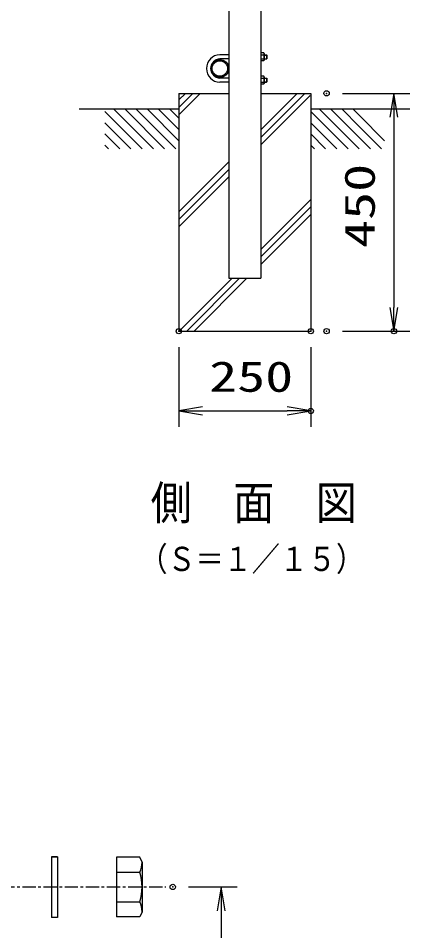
# Model space of a CAD drawing. Units: millimetres, scale not verified. Extents: x -4425 to 4425, y -3150 to 3150.
# Drawn here: x -1 to 741, y -1683 to 43 of the extents above; entities that cross this region are included whole.
import ezdxf
from ezdxf.enums import TextEntityAlignment as Align

# ---------------------------------------------------------------- set-up
doc = ezdxf.new("R2010")
doc.units = ezdxf.units.MM
doc.header["$LTSCALE"] = 20
doc.header["$PDMODE"] = 32
doc.header["$PDSIZE"] = 10
doc.linetypes.add('USER1', pattern=[2, 1.25, -0.25, 0.25, -0.25])
for name, color, linetype, lineweight in [('0-0_1', 7, 'Continuous', 25), ('0-1_0', 7, 'Continuous', 25), ('0-5_EXTCNT-L', 4, 'Continuous', 25), ('0-8_Hatch', 4, 'Continuous', 25)]:
    doc.layers.add(name, color=color, linetype=linetype, lineweight=lineweight)
doc.layers.add('0-3_DEFPOINTS', color=7, linetype='Continuous')
doc.styles.add('ＭＳ ゴシック', font='')
doc.styles.get('ＭＳ ゴシック').set_extended_font_data('MS Gothic')

# ---------------------------------------------------------------- blocks, each defined once
blk = doc.blocks.new('C24')
at = {"layer": '0-0_1', "color": 4}
blk.add_line((95268.3, 59006.9), (96080.7, 59819.3), dxfattribs=at)
blk = doc.blocks.new('C25')
at = {"layer": '0-0_1', "color": 4}
blk.add_line((95268.3, 59289.7), (95797.8, 59819.3), dxfattribs=at)
blk = doc.blocks.new('C26')
at = {"layer": '0-0_1', "color": 4}
blk.add_line((95268.3, 59572.6), (95515, 59819.3), dxfattribs=at)
blk = doc.blocks.new('C67')
at = {"layer": '0-0_1', "color": 4}
blk.add_line((92468.3, 59530.2), (93879.3, 58119.3), dxfattribs=at)
blk = doc.blocks.new('C68')
at = {"layer": '0-0_1', "color": 4}
blk.add_line((92803.5, 59619.3), (94303.5, 58119.3), dxfattribs=at)
blk = doc.blocks.new('C69')
at = {"layer": '0-0_1', "color": 4}
blk.add_line((93227.8, 59619.3), (94727.8, 58119.3), dxfattribs=at)
blk = doc.blocks.new('C70')
at = {"layer": '0-0_1', "color": 4}
blk.add_line((93652.1, 59619.3), (95152.1, 58119.3), dxfattribs=at)
blk = doc.blocks.new('C71')
at = {"layer": '0-0_1', "color": 4}
blk.add_line((94076.3, 59619.3), (95268.3, 58427.3), dxfattribs=at)
blk = doc.blocks.new('C72')
at = {"layer": '0-0_1', "color": 4}
blk.add_line((94500.6, 59619.3), (95268.3, 58851.6), dxfattribs=at)
blk = doc.blocks.new('C73')
at = {"layer": '0-0_1', "color": 4}
blk.add_line((94924.9, 59619.3), (95268.3, 59275.8), dxfattribs=at)
blk = doc.blocks.new('C74')
at = {"layer": '0-0_1', "color": 4}
blk.add_line((92468.3, 59106), (93455, 58119.3), dxfattribs=at)
blk = doc.blocks.new('C75')
at = {"layer": '0-0_1', "color": 4}
blk.add_line((92468.3, 58681.7), (93030.7, 58119.3), dxfattribs=at)
blk = doc.blocks.new('C76')
at = {"layer": '0-0_1', "color": 4}
blk.add_line((92468.3, 58257.5), (92606.5, 58119.3), dxfattribs=at)
blk = doc.blocks.new('C77')
at = {"layer": '0-0_1', "color": 4}
blk.add_line((100268.3, 59530.2), (101679.3, 58119.3), dxfattribs=at)
blk = doc.blocks.new('C78')
at = {"layer": '0-0_1', "color": 4}
blk.add_line((100603.5, 59619.3), (102103.5, 58119.3), dxfattribs=at)
blk = doc.blocks.new('C79')
at = {"layer": '0-0_1', "color": 4}
blk.add_line((101027.8, 59619.3), (102103.5, 58543.5), dxfattribs=at)
at = {"layer": '0-0_1'}
blk.add_line((102103.5, 58543.5), (102527.8, 58119.3), dxfattribs=at)
blk = doc.blocks.new('C80')
at = {"layer": '0-0_1', "color": 4}
blk.add_line((101452.1, 59619.3), (102103.5, 58967.8), dxfattribs=at)
at = {"layer": '0-0_1'}
blk.add_line((102103.5, 58967.8), (102952.1, 58119.3), dxfattribs=at)
blk = doc.blocks.new('C81')
at = {"layer": '0-0_1', "color": 4}
blk.add_line((101876.3, 59619.3), (102103.5, 59392.1), dxfattribs=at)
at = {"layer": '0-0_1'}
blk.add_line((102103.5, 59392.1), (103068.3, 58427.3), dxfattribs=at)
blk = doc.blocks.new('C82')
at = {"layer": '0-0_1', "color": 4}
blk.add_line((100268.3, 59106), (101255, 58119.3), dxfattribs=at)
blk = doc.blocks.new('C83')
at = {"layer": '0-0_1', "color": 4}
blk.add_line((100268.3, 58681.7), (100830.7, 58119.3), dxfattribs=at)
blk = doc.blocks.new('C84')
at = {"layer": '0-0_1', "color": 4}
blk.add_line((100268.3, 58257.5), (100406.5, 58119.3), dxfattribs=at)
blk = doc.blocks.new('DARROWS')
at = {"layer": '0-1_0', "color": 2}
blk.add_line((0, 0), (-19.982, 0), dxfattribs=at)
blk.add_lwpolyline([(-20, -3.333), (0, 0), (-20, 3.333)], dxfattribs=at)

msp = doc.modelspace()

# ---------------------------------------------------------------- linework, layer by layer
at = {"layer": '0-0_1'}
for p, q in [((398.06, -26.04), (381.06, -26.04)), ((398.06, -34.04), (381.06, -34.04)), ((464.58, -22.54), (458.66, -22.54)), ((458.66, -26.29), (464.58, -26.29)), ((458.66, -33.78), (464.58, -33.78)), ((465.16, -23.79), (464.58, -22.54)), ((465.16, -26.04), (469.56, -26.04)), ((465.16, -34.04), (469.56, -34.04)), ((469.56, -26.04), (469.56, -34.04)), ((469.56, -26.04), (470.16, -26.64)), ((470.16, -33.44), (469.56, -34.04)), ((470.16, -26.64), (470.16, -33.44)), ((464.58, -66.54), (458.66, -66.54)), ((465.16, -67.79), (464.58, -66.54)), ((398.06, -70.04), (381.06, -70.04)), ((398.06, -78.04), (381.06, -78.04)), ((458.66, -70.29), (464.58, -70.29)), ((458.66, -77.78), (464.58, -77.78)), ((465.16, -70.04), (469.56, -70.04)), ((465.16, -78.04), (469.56, -78.04)), ((469.56, -70.04), (469.56, -78.04)), ((469.56, -70.04), (470.16, -70.64)), ((469.56, -78.04), (470.16, -77.44)), ((470.16, -70.64), (470.16, -77.44)), ((303.39, -99.04), (398.09, -99.04)), ((458.69, -99.04), (553.39, -99.04)), ((553.39, -99.04), (553.39, -549.04)), ((303.39, -129.04), (114.44, -129.04)), ((740.86, -129.04), (553.39, -129.04)), ((229.48, -1544.42), (185.06, -1544.42)), ((185.06, -1544.42), (185.06, -1656.92)), ((233.81, -1553.8), (229.48, -1544.42)), ((185.06, -1572.57), (229.48, -1572.57)), ((185.06, -1628.78), (229.48, -1628.78)), ((229.48, -1656.92), (185.06, -1656.92))]:
    msp.add_line(p, q, dxfattribs=at)
at = {"layer": '0-0_1', "color": 4}
for p, q in [((465.16, -26.64), (470.16, -26.64)), ((465.16, -33.44), (470.16, -33.44)), ((465.16, -70.64), (470.16, -70.64)), ((465.16, -77.44), (470.16, -77.44)), ((458.69, -168.2), (527.86, -99.04)), ((458.69, -182.34), (542, -99.04)), ((458.69, -196.49), (552.02, -103.16)), ((303.39, -323.5), (398.17, -228.73)), ((303.39, -337.64), (398.17, -242.87)), ((303.39, -351.79), (398.17, -257.01)), ((458.69, -394.48), (553.39, -299.78)), ((553.39, -313.92), (458.69, -408.62)), ((458.69, -422.76), (553.39, -328.06)), ((304.13, -549.04), (404.13, -449.04)), ((418.28, -449.04), (318.28, -549.04)), ((332.42, -549.04), (432.42, -449.04))]:
    msp.add_line(p, q, dxfattribs=at)
at = {"layer": '0-0_1', "color": 4, "linetype": 'USER1'}
msp.add_line((-792.87, -1600.67), (278.81, -1600.67), dxfattribs=at)
at = {"layer": '0-0_1'}
for points in [[(398.09, 1756.85), (398.09, -99.04), (398.09, -449.04), (458.69, -449.04)], [(458.69, 1756.87), (458.69, -99.04), (458.69, -449.04)], [(465.16, -23.79), (465.16, -36.29), (464.58, -37.54), (458.66, -37.54)], [(465.16, -67.79), (465.16, -80.29), (464.58, -81.54), (458.66, -81.54)], [(303.39, -99.04), (303.39, -549.04), (553.39, -549.04)], [(233.81, -1553.8), (233.81, -1647.55), (229.48, -1656.92)]]:
    msp.add_lwpolyline(points, dxfattribs=at)
for radius in [17, 14.7]:
    msp.add_circle((381.06, -52.04), radius, dxfattribs=at)
for centre, radius, start, end in [((382.06, -52.04), 26, 92.20422, 267.79578), ((382.06, -52.04), 18, 93.18472, 266.81528), ((459.44, -23.79), 5.71, 334.0202, 0), ((452.71, -30.04), 12.45, 342.48083, 17.5195), ((459.44, -36.29), 5.71, 0, 25.97979), ((459.44, -67.79), 5.71, 334.0202, 0), ((452.71, -74.04), 12.45, 342.48083, 17.5195), ((459.44, -80.29), 5.71, 0, 25.97979), ((190.96, -1553.8), 42.85, 334.02008, 0.00015), ((140.45, -1600.67), 93.36, 342.48126, 17.51881), ((190.96, -1647.55), 42.85, 0, 25.98006)]:
    msp.add_arc(centre, radius, start, end, dxfattribs=at)
at = {"layer": '0-1_0', "color": 1}
for p, q in [((613.39, -99.04), (740.98, -99.04)), ((613.39, -549.04), (740.98, -549.04)), ((303.39, -579.04), (303.39, -730)), ((553.39, -579.04), (553.39, -730))]:
    msp.add_line(p, q, dxfattribs=at)
at = {"layer": '0-1_0', "color": 2}
for p, q in [((710.98, -144.04), (710.98, -504.04)), ((348.39, -700), (508.39, -700))]:
    msp.add_line(p, q, dxfattribs=at)
at = {"layer": '0-3_DEFPOINTS'}
for p in [(583.39, -99.04), (303.39, -549.04), (553.39, -549.04), (583.39, -549.04), (710.98, -549.04), (553.39, -700), (291.81, -1600.67)]:
    msp.add_point(p, dxfattribs=at)
at = {"layer": '0-5_EXTCNT-L', "color": 1}
msp.add_line((321.81, -1600.67), (413.81, -1600.67), dxfattribs=at)
at = {"layer": '0-5_EXTCNT-L', "color": 2}
msp.add_line((383.81, -1645.67), (383.81, -1885.67), dxfattribs=at)
at = {"layer": '0-8_Hatch'}
for p, q in [((62.19, -1543.51), (62.19, -1658.51)), ((73.19, -1543.51), (62.19, -1543.51)), ((73.19, -1543.51), (73.19, -1658.51)), ((73.19, -1658.51), (62.19, -1658.51))]:
    msp.add_line(p, q, dxfattribs=at)
msp.add_lwpolyline([(73.19, -1543.51), (62.19, -1543.51), (73.19, -1543.51)], dxfattribs=at)

# ---------------------------------------------------------------- block references
at = {"layer": '0-1_0'}
for name, p, xscale, yscale in [('C24', (-4460.02, -3090), 0.05, 0.05), ('C25', (-4460.02, -3090), 0.05, 0.05), ('C26', (-4460.02, -3090), 0.05, 0.05), ('C67', (-4460.02, -3110), 0.05, 0.05), ('C68', (-4460.02, -3110), 0.05, 0.05), ('C69', (-4460.02, -3110), 0.05, 0.05), ('C70', (-4460.02, -3110), 0.05, 0.05), ('C71', (-4460.02, -3110), 0.05, 0.05), ('C72', (-4460.02, -3110), 0.05, 0.05), ('C73', (-4460.02, -3110), 0.05, 0.05), ('C77', (-4460.02, -3110), 0.05, 0.05), ('C78', (-4460.02, -3110), 0.05, 0.05), ('C79', (-4460.02, -3110), 0.05, 0.05), ('C80', (-4460.02, -3110), 0.05, 0.05), ('C81', (-4460.02, -3110), 0.05, 0.05), ('C74', (-4460.02, -3110), 0.05, 0.05), ('C82', (-4460.02, -3110), 0.05, 0.05), ('C75', (-4460.02, -3110), 0.05, 0.05), ('C83', (-4460.02, -3110), 0.05, 0.05), ('C76', (-4460.02, -3110), 0.05, 0.05), ('C84', (-4460.02, -3110), 0.05, 0.05), ('DARROWS', (553.39, -700), 2.25, 2.25)]:
    msp.add_blockref(name, p, dxfattribs=dict(at, xscale=xscale, yscale=yscale))
at = {"layer": '0-1_0', "xscale": 2.25, "yscale": 2.25}
for p, rotation in [((710.98, -99.04), 90), ((710.98, -549.04), 270), ((303.39, -700), 180)]:
    msp.add_blockref('DARROWS', p, dxfattribs=dict(at, rotation=rotation))
at = {"layer": '0-5_EXTCNT-L', "xscale": 2.25, "yscale": 2.25, "rotation": 90}
msp.add_blockref('DARROWS', (383.81, -1600.67), dxfattribs=at)

# ---------------------------------------------------------------- texts
at = {"layer": '0-0_1', "color": 4, "style": 'ＭＳ ゴシック'}
for s, height, width, p in [('側\u3000面\u3000図', 63.67, 0.9, (249.9, -924.72)), ('（Ｓ＝１／１５）', 45.89, 0.85, (228.78, -1016.64))]:
    msp.add_text(s, height=height, dxfattribs=dict(at, width=width)).set_placement(p, align=Align.BOTTOM_LEFT)
at = {"layer": '0-1_0', "color": 3, "style": 'ＭＳ ゴシック', "width": 1.35}
msp.add_text('450', height=57.77, rotation=90, dxfattribs=at).set_placement((692.08, -391.54), align=Align.BOTTOM_LEFT)
msp.add_text('250', height=57.77, dxfattribs=at).set_placement((360.89, -681.1), align=Align.BOTTOM_LEFT)

doc.saveas('drawing.dxf')
